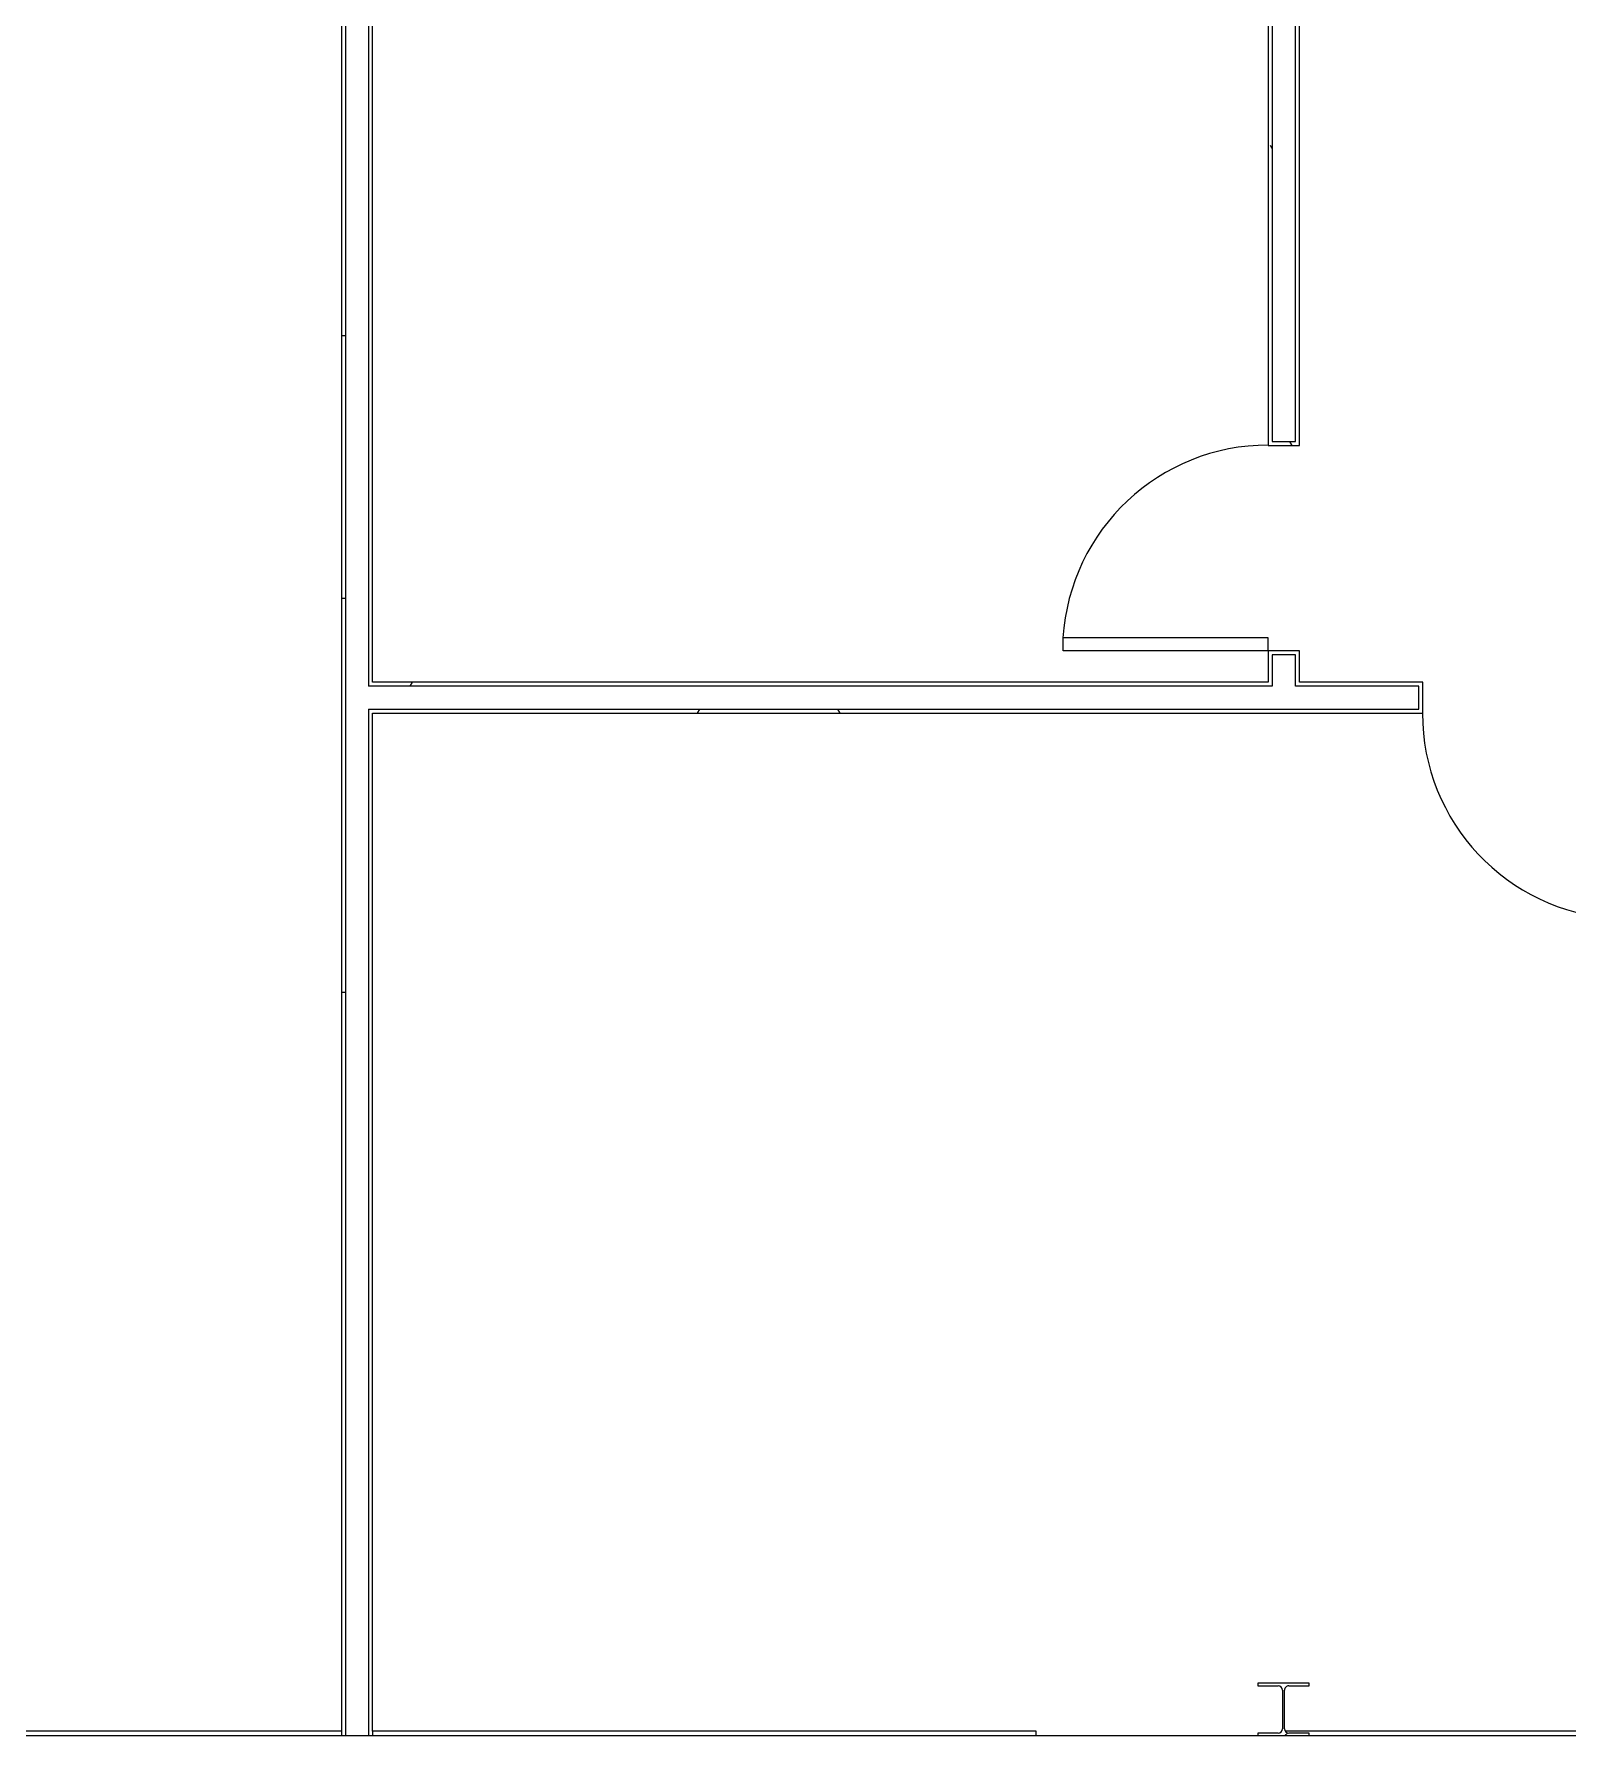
# Model space of a CAD drawing. Header units: inches. Extents: x 20001 to 27263, y -26025 to -18997.
# Drawn here: x 24917.5 to 25156.8, y -22787.3 to -22521.9 of the extents above; entities that cross this region are included whole.
import ezdxf

# ---------------------------------------------------------------- set-up
doc = ezdxf.new("R2010")
doc.units = ezdxf.units.IN
doc.header["$MEASUREMENT"] = 0
for name, color, linetype, lineweight in [('A-DOOR', 31, 'Continuous', 13), ('A-WALL', 113, 'Continuous', 13), ('A-WALL-PATT', 111, 'Continuous', 25), ('I-WALL', 2, 'Continuous', 13), ('S-BEAM', 12, 'Continuous', 13), ('S-COLS', 52, 'Continuous', 13)]:
    doc.layers.add(name, color=color, linetype=linetype, lineweight=lineweight)
pattern_1 = [(0, (0, 0), (81.92, 20.48), [3.379, -58.061, 3.379, -58.061, -327.68]), (0, (0, 0), (81.92, 20.48), [-122.88, 3.379, -119.501, 3.379, -58.061, -143.36]), (0, (0, 0), (81.92, 20.48), [-307.2, 3.379, -37.581, 3.379, -99.021]), (120, (30.72, 10.24), (-58.6962, 60.704801), [3.379, -58.061, 3.379, -58.061, -327.68]), (120, (30.72, 10.24), (-58.6962, 60.704801), [-122.88, 3.379, -119.501, 3.379, -58.061, -143.36]), (120, (30.72, 10.24), (-58.6962, 60.704801), [-307.2, 3.379, -37.581, 3.379, -99.021]), (240, (40.96, 51.2), (-23.2238, -81.184801), [3.379, -58.061, 3.379, -58.061, -327.68]), (240, (40.96, 51.2), (-23.2238, -81.184801), [-122.88, 3.379, -119.501, 3.379, -58.061, -143.36]), (240, (40.96, 51.2), (-23.2238, -81.184801), [-307.2, 3.379, -37.581, 3.379, -99.021])]

# ---------------------------------------------------------------- blocks, each defined once
blk = doc.blocks.new('W-Wide Flange-Column - B2_E-V6-Site Plan - Phase 1')
at = {"layer": 'S-COLS', "lineweight": 9}
h = blk.add_hatch(dxfattribs=at)
h.set_pattern_fill('FP_5', color=256, style=0, pattern_type=2)
h.set_pattern_definition([(225, (25112.39, -22783.178), (25.342707, -25.342707), []), (225, (25112.39, -22821.578), (25.342707, -25.342707), [])])
h.paths.add_polyline_path([(-4, 4.12), (-4, 3.69), (-0.84, 3.69), (-0.35, 3.49), (-0.14, 3), (-0.14, -3), (-0.35, -3.49), (-0.84, -3.69), (-4, -3.69), (-4, -4.12), (4, -4.12), (4, -3.69), (0.84, -3.69), (0.35, -3.49), (0.14, -3), (0.14, 3), (0.35, 3.49), (0.84, 3.69), (4, 3.69), (4, 4.12)], flags=0)
at = {"layer": 'S-COLS', "lineweight": 15}
for p, q in [((-4, 4.12), (-4, 3.69)), ((-4, 3.69), (-0.84, 3.69)), ((-0.14, 3), (-0.14, -3)), ((0.14, -3), (0.14, 3)), ((0.84, 3.69), (4, 3.69)), ((4, 3.69), (4, 4.12)), ((-0.84, -3.69), (-4, -3.69)), ((-4, -3.69), (-4, -4.12)), ((-4, -4.12), (4, -4.12)), ((4, -3.69), (0.84, -3.69)), ((4, -4.12), (4, -3.69))]:
    blk.add_line(p, q, dxfattribs=at)
for centre, start, end in [((-0.84, 3), 0, 90), ((0.84, 3), 90, 180), ((-0.84, -3), 270, 0), ((0.84, -3), 180, 270)]:
    blk.add_arc(centre, 0.691, start, end, dxfattribs=at)
blk = doc.blocks.new('Single-Flush - 32_ x 84_-1272610-Site Plan - Phase 1')
at = {"layer": 'A-DOOR'}
for p, q in [((14, -2.44), (14, -34.44)), ((16, -2.44), (14, -2.44)), ((16, -2.44), (16, -34.44)), ((16, -34.44), (14, -34.44))]:
    blk.add_line(p, q, dxfattribs=at)
at = {"layer": 'A-DOOR', "lineweight": 9}
blk.add_arc((16, -2.44), 32.07, 180, 266.4241, dxfattribs=at)
blk = doc.blocks.new('Single-Flush - 32_ x 84_-460923-Site Plan - Phase 1')
at = {"layer": 'A-DOOR'}
for p, q in [((14, -2.44), (14, -34.44)), ((16, -2.44), (14, -2.44)), ((16, -2.44), (16, -34.44)), ((16, -34.44), (14, -34.44))]:
    blk.add_line(p, q, dxfattribs=at)
at = {"layer": 'A-DOOR', "lineweight": 9}
blk.add_arc((16, -2.44), 32.07, 180, 266.4241, dxfattribs=at)
blk = doc.blocks.new('Girt_C - 8_D-1405500-Site Plan - Phase 1')
at = {"layer": 'S-BEAM'}
blk.add_line((25349.83, -22787.3), (24248.39, -22787.3), dxfattribs=at)

msp = doc.modelspace()

# ---------------------------------------------------------------- hatches: boundary and pattern name
at = {"layer": 'A-WALL-PATT', "lineweight": 9}
h = msp.add_hatch(dxfattribs=at)
h.set_pattern_fill('FP_9', color=256, style=0, pattern_type=2)
h.set_pattern_definition(pattern_1)
h.paths.add_polyline_path([(24965.45273, -22787.30281), (24966.07773, -22787.30281), (24966.07773, -22370.17781), (24969.70273, -22370.17781), (24969.70273, -22369.55281), (24965.45273, -22369.55281), (24965.45273, -22786.55281)], flags=0)
h = msp.add_hatch(dxfattribs=at)
h.set_pattern_fill('FP_9', color=256, style=0, pattern_type=2)
h.set_pattern_definition(pattern_1)
h.paths.add_polyline_path([(25110.01523, -22622.92781), (25110.64023, -22622.92781), (25110.64023, -22618.67781), (25112.45273, -22618.67781), (25112.45273, -22618.05281), (25110.01523, -22618.05281)], flags=0)
h.paths.add_polyline_path([(25112.45273, -22586.05281), (25112.45273, -22585.42781), (25110.64023, -22585.42781), (25110.64023, -22495.17781), (25110.01523, -22495.17781), (25110.01523, -22586.05281)], flags=0)
h.paths.add_polyline_path([(25110.01523, -22491.55281), (25110.64023, -22491.55281), (25110.64023, -22488.67781), (25112.45273, -22488.67781), (25112.45273, -22488.05281), (25110.01523, -22488.05281), (25110.01523, -22490.92781)], flags=0)
h.paths.add_polyline_path([(25112.45273, -22456.05281), (25112.45273, -22455.42781), (25110.64023, -22455.42781), (25110.64023, -22369.55281), (25110.01523, -22369.55281), (25110.01523, -22456.05281)], flags=0)
h = msp.add_hatch(dxfattribs=at)
h.set_pattern_fill('FP_9', color=256, style=0, pattern_type=2)
h.set_pattern_definition(pattern_1)
h.paths.add_polyline_path([(25114.89023, -22622.92781), (25114.89023, -22618.05281), (25112.45273, -22618.05281), (25112.45273, -22618.67781), (25114.26523, -22618.67781), (25114.26523, -22622.92781)], flags=0)
h.paths.add_polyline_path([(25114.89023, -22586.05281), (25114.89023, -22488.05281), (25112.45273, -22488.05281), (25112.45273, -22488.67781), (25114.26523, -22488.67781), (25114.26523, -22585.42781), (25112.45273, -22585.42781), (25112.45273, -22586.05281)], flags=0)
h.paths.add_polyline_path([(25112.45273, -22456.05281), (25114.89023, -22456.05281), (25114.89023, -22369.55281), (25110.64023, -22369.55281), (25110.64023, -22370.17781), (25114.26523, -22370.17781), (25114.26523, -22455.42781), (25112.45273, -22455.42781)], flags=0)
h = msp.add_hatch(dxfattribs=at)
h.set_pattern_fill('FP_9', color=256, style=0, pattern_type=2)
h.set_pattern_definition(pattern_1)
h.paths.add_polyline_path([(25166.14023, -22625.36531), (25166.76523, -22625.36531), (25166.76523, -22623.55281), (25169.95273, -22623.55281), (25169.95273, -22622.92781), (25166.14023, -22622.92781)], flags=0)
h.paths.add_polyline_path([(25133.51523, -22625.36531), (25134.14023, -22625.36531), (25134.14023, -22622.92781), (25114.26523, -22622.92781), (25114.26523, -22623.55281), (25133.51523, -22623.55281)], flags=0)
h.paths.add_polyline_path([(25110.64023, -22623.55281), (25110.64023, -22622.92781), (24970.32773, -22622.92781), (24970.32773, -22623.55281), (25104.15042, -22623.55281)], flags=0)
h = msp.add_hatch(dxfattribs=at)
h.set_pattern_fill('FP_9', color=256, style=0, pattern_type=2)
h.set_pattern_definition(pattern_1)
h.paths.add_polyline_path([(25104.15042, -22627.80281), (25134.14023, -22627.80281), (25134.14023, -22625.36531), (25133.51523, -22625.36531), (25133.51523, -22627.17781), (24970.32773, -22627.17781), (24970.32773, -22627.80281), (24997.25975, -22627.80281)], flags=0)
h.paths.add_polyline_path([(25166.14023, -22627.80281), (25169.95273, -22627.80281), (25169.95273, -22627.17781), (25166.76523, -22627.17781), (25166.76523, -22625.36531), (25166.14023, -22625.36531)], flags=0)

# ---------------------------------------------------------------- linework, layer by layer
at = {"layer": 'A-WALL', "lineweight": 9}
for p, q in [((24966.07773, -22370.17781), (24966.07773, -22787.30281)), ((25114.26523, -22585.42781), (25114.26523, -22488.67781)), ((24969.70273, -22495.17781), (24969.70273, -22623.55281)), ((25110.64023, -22495.17781), (25110.64023, -22585.42781)), ((25110.64023, -22585.42781), (25114.26523, -22585.42781)), ((25114.26523, -22618.67781), (25110.64023, -22618.67781)), ((25110.64023, -22618.67781), (25110.64023, -22623.55281)), ((25114.26523, -22623.55281), (25114.26523, -22618.67781)), ((25110.64023, -22623.55281), (24969.70273, -22623.55281)), ((25133.51523, -22623.55281), (25114.26523, -22623.55281)), ((25133.51523, -22627.17781), (25133.51523, -22623.55281)), ((24969.70273, -22627.17781), (24969.70273, -22787.30281)), ((24969.70273, -22627.17781), (25133.51523, -22627.17781)), ((24965.45273, -22786.55281), (24965.45273, -22787.30281)), ((24970.32773, -22786.55281), (24970.32773, -22787.30281))]:
    msp.add_line(p, q, dxfattribs=at)
at = {"layer": 'A-WALL', "lineweight": 25}
for p, q in [((24965.45273, -22786.55281), (24823.19009, -22786.55281)), ((25073.82773, -22786.55281), (24970.32773, -22786.55281)), ((25073.82773, -22787.30281), (25073.82773, -22786.55281)), ((25169.95273, -22786.55281), (25112.69009, -22786.55281))]:
    msp.add_line(p, q, dxfattribs=at)
at = {"layer": 'I-WALL', "lineweight": 25}
for p, q in [((24965.45273, -22369.55281), (24965.45273, -22786.55281)), ((25114.89023, -22586.05281), (25114.89023, -22488.05281)), ((24970.32773, -22622.92781), (24970.32773, -22495.80281)), ((25110.01523, -22495.80281), (25110.01523, -22586.05281)), ((25110.01523, -22586.05281), (25114.89023, -22586.05281)), ((25114.89023, -22618.05281), (25110.01523, -22618.05281)), ((25110.01523, -22618.05281), (25110.01523, -22622.92781)), ((25114.89023, -22622.92781), (25114.89023, -22618.05281)), ((25110.01523, -22622.92781), (24970.32773, -22622.92781)), ((25134.14023, -22622.92781), (25114.89023, -22622.92781)), ((25134.14023, -22627.80281), (25134.14023, -22622.92781)), ((24970.32773, -22786.55281), (24970.32773, -22627.80281)), ((24970.32773, -22627.80281), (25134.14023, -22627.80281))]:
    msp.add_line(p, q, dxfattribs=at)

# ---------------------------------------------------------------- block references
at = {"layer": 'A-DOOR', "rotation": 270}
msp.add_blockref('Single-Flush - 32_ x 84_-460923-Site Plan - Phase 1', (25112.45273, -22602.05281), dxfattribs=at)
at = {"layer": 'A-DOOR'}
msp.add_blockref('Single-Flush - 32_ x 84_-1272610-Site Plan - Phase 1', (25150.14023, -22625.36531), dxfattribs=at)
at = {"layer": 'S-BEAM'}
msp.add_blockref('Girt_C - 8_D-1405500-Site Plan - Phase 1', (0, 0), dxfattribs=at)
at = {"layer": 'S-COLS', "rotation": 180}
msp.add_blockref('W-Wide Flange-Column - B2_E-V6-Site Plan - Phase 1', (25112.39023, -22783.17781), dxfattribs=at)

doc.saveas('drawing.dxf')
